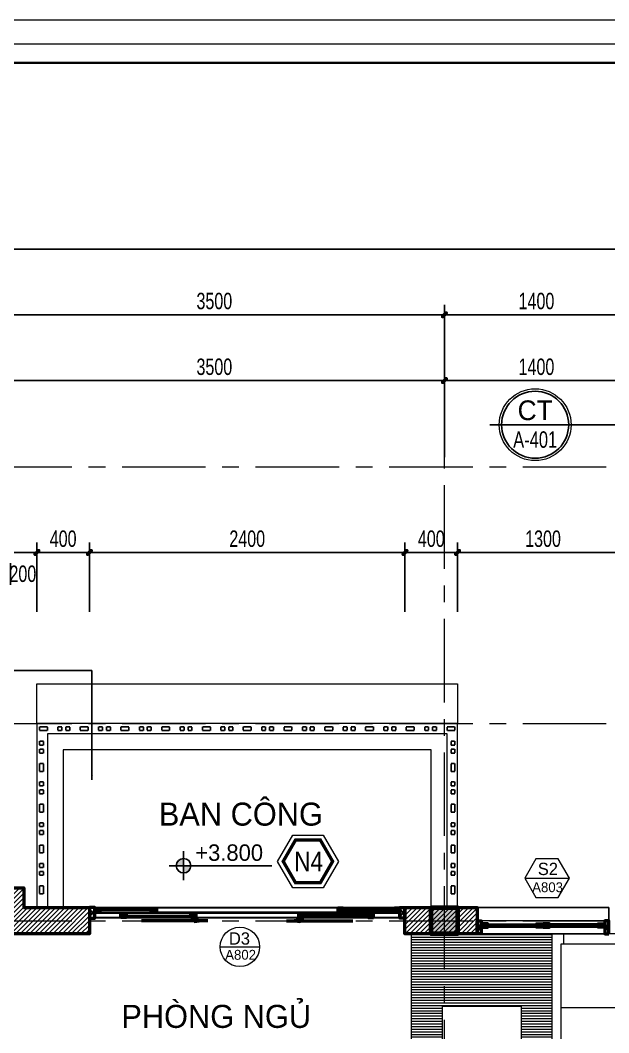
# Model space of a CAD drawing. Header units: inches. Extents: x 88947 to 296847, y 35049 to 161062.
# Drawn here: x 156321 to 160798, y 69355 to 77053 of the extents above; entities that cross this region are included whole.
import ezdxf
from ezdxf.enums import TextEntityAlignment as Align

# ---------------------------------------------------------------- set-up
doc = ezdxf.new("R2010")
doc.units = ezdxf.units.IN
doc.header["$MEASUREMENT"] = 0
doc.header["$PDMODE"] = 1
for name, pattern in [('ACAD_ISO03W100', [30, 12, -18]), ('CENTER', [50.8, 31.75, -6.35, 6.35, -6.35]), ('HIDDEN', [0.375, 0.25, -0.125])]:
    doc.linetypes.add(name, pattern=pattern)
for name, color, linetype, lineweight in [('A-Dims', 145, 'Continuous', 25), ('A-Text', 30, 'Continuous', 9), ('A-Wall', 2, 'Continuous', 35), ('DIM', 7, 'Continuous', 25), ('DOOR', 142, 'Continuous', 15), ('HACTH', 8, 'Continuous', 5), ('HATCH', 8, 'Continuous', 5), ('KHUNG 1', 6, 'Continuous', 70), ('KHUNG 2', 144, 'Continuous', 18), ('KY HIEU', 4, 'Continuous', 25), ('mb$0$CUA', 42, 'Continuous', 20), ('mb$0$HATCH', 69, 'Continuous', 15), ('mb$0$net cat', 51, 'Continuous', 50), ('mb$0$net manh', 251, 'Continuous', 5), ('NETMANH', 192, 'Continuous', 18), ('netthay', 254, 'Continuous', 25), ('THAY', 3, 'Continuous', 18), ('TRUC', 252, 'ACAD_ISO03W100', 13), ('TUONG', 4, 'Continuous', 50), ('vdung', 56, 'Continuous', 9)]:
    doc.layers.add(name, color=color, linetype=linetype, lineweight=lineweight)
doc.layers.add('NHO', color=8, linetype='Continuous')
doc.layers.add('text', color=2, linetype='Continuous')
doc.styles.add('DDCo-B-Helve-condense', font='VHELVCB.TTF')
doc.styles.add('FRANKO', font='VFRANKO.TTF')
doc.styles.add('KH-TEXT', font='VAVON.TTF')
doc.styles.add('TAS-MTEXT', font='VAVOB.TTF', dxfattribs={"width": 0.75})
doc.styles.add('TEXT', font='VHELVCN.TTF')
doc.styles.add('VNI-HELVE-CONDENSE', font='VNARIAL.TTF', dxfattribs={"width": 0.7})
doc.dimstyles.new('TAS-100', dxfattribs={"dimscale": 50, "dimtxt": 2.5, "dimasz": 0.7, "dimexe": 1.5, "dimexo": 1.5, "dimgap": 0.8, "dimtad": 1, "dimdec": 0, "dimzin": 3, "dimdsep": 46, "dimtxsty": 'VNI-HELVE-CONDENSE', "dimblk": 'TICK', "dimcen": 2.5, "dimclrt": 71, "dimazin": 2, "dimtfac": 0.75, "dimtdec": 0, "dimtix": 1, "dimtmove": 2, "dimatfit": 2, "dimldrblk": 'TICK123', "dimfxl": 1.5, "dimtolj": 1, "dimtzin": 0, "dimarcsym": 0})
doc.dimstyles.new('TAS-50', dxfattribs={"dimscale": 25, "dimtxt": 2.5, "dimasz": 0.7, "dimexe": 1.5, "dimexo": 1.5, "dimgap": 0.8, "dimtad": 1, "dimdec": 0, "dimzin": 3, "dimdsep": 46, "dimtxsty": 'VNI-HELVE-CONDENSE', "dimblk": 'TICK', "dimcen": 2.5, "dimclrt": 71, "dimazin": 2, "dimtfac": 0.75, "dimtdec": 0, "dimtix": 1, "dimtmove": 2, "dimatfit": 2, "dimldrblk": 'TICK123', "dimfxl": 1.5, "dimtolj": 1, "dimtzin": 0, "dimarcsym": 0})
doc.dimstyles.new('TL100', dxfattribs={"dimscale": 0, "dimtxt": 250, "dimasz": 200, "dimexe": 100, "dimexo": 100, "dimgap": 100, "dimtad": 1, "dimdec": 0, "dimzin": 0, "dimdsep": 46, "dimtxsty": 'VNI-HELVE-CONDENSE', "dimblk": 'ARCHTICK', "dimcen": -6, "dimdle": 10, "dimclrd": 253, "dimclre": 256, "dimclrt": 256, "dimadec": 0, "dimazin": 0, "dimtfac": 0.005, "dimtdec": 0, "dimtix": 1, "dimtmove": 2, "dimatfit": 3, "dimldrblk": 'CLOSEDBLANK', "dimfxl": 1, "dimtolj": 1, "dimtzin": 0, "dimlwd": -1, "dimarcsym": 0})

# ---------------------------------------------------------------- blocks, each defined once
blk = doc.blocks.new('khung ten')
at = {"layer": 'A-Wall', "ltscale": 0.7}
blk.add_lwpolyline([(267204, -219099), (305804, -219099), (305804, -190799), (267204, -190799)], close=True, dxfattribs=at)
at = {"layer": 'KHUNG 2', "ltscale": 0.7}
blk.add_lwpolyline([(267004, -219299), (306004, -219299), (306004, -190599), (267004, -190599)], close=True, dxfattribs=at)
at = {"layer": 'NETMANH', "ltscale": 0.7}
blk.add_lwpolyline([(265004, -220042), (307004, -220042), (307004, -190342), (265004, -190342)], close=True, dxfattribs=at)
blk = doc.blocks.new('TICK')
at = {"layer": 'A-Dims', "color": 1}
for p, q in [((-2, 0), (2, 0)), ((0, 1.5), (0, -1.5))]:
    blk.add_line(p, q, dxfattribs=at)
at = {"layer": 'A-Dims', "color": 1, "const_width": 0.788}
blk.add_lwpolyline([(-0.33, -0.35), (0.38, 0.38)], dxfattribs=at)
at = {"layer": 'A-Dims', "color": 1, "const_width": 0.394}
for points in [[(0.24, 0.52, -0.414214), (0.52, 0.52, -1)], [(0.52, 0.52, -0.414214), (0.52, 0.24, -1)], [(-0.47, -0.21, 0.414214), (-0.47, -0.49, 1)], [(-0.47, -0.49, 0.414214), (-0.19, -0.49, 1)]]:
    blk.add_lwpolyline(points, format="xyb", dxfattribs=at)
blk = doc.blocks.new('*D111')
at = {"layer": 'Defpoints', "color": 0}
for p in [(159547.7, 74314), (156047.7, 73656.8), (159547.7, 73656.8)]:
    blk.add_point(p, dxfattribs=at)
at = {"layer": 'DIM', "color": 0, "lineweight": -2}
for p, q in [((156047.7, 73731.8), (156047.7, 74389)), ((159547.7, 73731.8), (159547.7, 74389)), ((156082.7, 74314), (159512.7, 74314))]:
    blk.add_line(p, q, dxfattribs=at)
at = {"layer": 'DIM', "color": 0, "lineweight": -2, "xscale": 35, "yscale": 35, "zscale": 35, "rotation": 180}
blk.add_blockref('TICK', (156047.7, 74314), dxfattribs=at)
at = {"layer": 'DIM', "color": 0, "lineweight": -2, "xscale": 35, "yscale": 35, "zscale": 35}
blk.add_blockref('TICK', (159547.7, 74314), dxfattribs=at)
at = {"layer": 'DIM', "color": 71, "insert": (157797.7, 74417.9), "char_height": 125, "attachment_point": 5, "style": 'VNI-HELVE-CONDENSE'}
blk.add_mtext('\\A1;3500', dxfattribs=at)
blk = doc.blocks.new('TICK123')
at = {"layer": 'A-Dims', "color": 1}
blk.add_lwpolyline([(0.05, 0, 0, 0.84, 0), (-2.11, 0, 8.4, 8.4, 0)], format="xyseb", dxfattribs=at)
blk = doc.blocks.new('*D112')
at = {"layer": 'Defpoints', "color": 0}
for p in [(160947.7, 74314), (159547.7, 73656.8), (160947.7, 73656.8)]:
    blk.add_point(p, dxfattribs=at)
at = {"layer": 'DIM', "color": 0, "lineweight": -2}
for p, q in [((159547.7, 73731.8), (159547.7, 74389)), ((160947.7, 73731.8), (160947.7, 74389)), ((159582.7, 74314), (160912.7, 74314))]:
    blk.add_line(p, q, dxfattribs=at)
at = {"layer": 'DIM', "color": 0, "lineweight": -2, "xscale": 35, "yscale": 35, "zscale": 35, "rotation": 180}
blk.add_blockref('TICK', (159547.7, 74314), dxfattribs=at)
at = {"layer": 'DIM', "color": 0, "lineweight": -2, "xscale": 35, "yscale": 35, "zscale": 35}
blk.add_blockref('TICK', (160947.7, 74314), dxfattribs=at)
at = {"layer": 'DIM', "color": 71, "insert": (160247.7, 74417.8), "char_height": 125, "attachment_point": 5, "style": 'VNI-HELVE-CONDENSE'}
blk.add_mtext('\\A1;1400', dxfattribs=at)
blk = doc.blocks.new('*D120')
at = {"layer": 'Defpoints', "color": 0}
for p in [(159547.7, 74814), (159547.7, 73656.8), (160947.7, 73656.8)]:
    blk.add_point(p, dxfattribs=at)
at = {"layer": 'DIM', "color": 0, "lineweight": -2}
for p, q in [((159547.7, 73731.8), (159547.7, 74889)), ((160947.7, 73731.8), (160947.7, 74889)), ((160912.7, 74814), (159582.7, 74814))]:
    blk.add_line(p, q, dxfattribs=at)
at = {"layer": 'DIM', "color": 0, "lineweight": -2, "xscale": 35, "yscale": 35, "zscale": 35, "rotation": 180}
blk.add_blockref('TICK', (159547.7, 74814), dxfattribs=at)
at = {"layer": 'DIM', "color": 0, "lineweight": -2, "xscale": 35, "yscale": 35, "zscale": 35}
blk.add_blockref('TICK', (160947.7, 74814), dxfattribs=at)
at = {"layer": 'DIM', "color": 71, "insert": (160247.7, 74917.8), "char_height": 125, "attachment_point": 5, "style": 'VNI-HELVE-CONDENSE'}
blk.add_mtext('\\A1;1400', dxfattribs=at)
blk = doc.blocks.new('*D121')
at = {"layer": 'Defpoints', "color": 0}
for p in [(156047.7, 74814), (156047.7, 73656.8), (159547.7, 73656.8)]:
    blk.add_point(p, dxfattribs=at)
at = {"layer": 'DIM', "color": 0, "lineweight": -2}
for p, q in [((156047.7, 73731.8), (156047.7, 74889)), ((159547.7, 73731.8), (159547.7, 74889)), ((159512.7, 74814), (156082.7, 74814))]:
    blk.add_line(p, q, dxfattribs=at)
at = {"layer": 'DIM', "color": 0, "lineweight": -2, "xscale": 35, "yscale": 35, "zscale": 35, "rotation": 180}
blk.add_blockref('TICK', (156047.7, 74814), dxfattribs=at)
at = {"layer": 'DIM', "color": 0, "lineweight": -2, "xscale": 35, "yscale": 35, "zscale": 35}
blk.add_blockref('TICK', (159547.7, 74814), dxfattribs=at)
at = {"layer": 'DIM', "color": 71, "insert": (157797.7, 74917.9), "char_height": 125, "attachment_point": 5, "style": 'VNI-HELVE-CONDENSE'}
blk.add_mtext('\\A1;3500', dxfattribs=at)
blk = doc.blocks.new('*D122')
at = {"layer": 'Defpoints', "color": 0}
for p in [(168447.7, 75314), (156047.7, 73656.8), (168447.7, 73656.8)]:
    blk.add_point(p, dxfattribs=at)
at = {"layer": 'DIM', "color": 0, "lineweight": -2}
for p, q in [((156047.7, 73731.8), (156047.7, 75389)), ((168447.7, 73731.8), (168447.7, 75389)), ((156082.7, 75314), (168412.7, 75314))]:
    blk.add_line(p, q, dxfattribs=at)
at = {"layer": 'DIM', "color": 0, "lineweight": -2, "xscale": 35, "yscale": 35, "zscale": 35, "rotation": 180}
blk.add_blockref('TICK', (156047.7, 75314), dxfattribs=at)
at = {"layer": 'DIM', "color": 0, "lineweight": -2, "xscale": 35, "yscale": 35, "zscale": 35}
blk.add_blockref('TICK', (168447.7, 75314), dxfattribs=at)
at = {"layer": 'DIM', "color": 71, "insert": (162247.7, 75417.8), "char_height": 125, "attachment_point": 5, "style": 'VNI-HELVE-CONDENSE'}
blk.add_mtext('\\A1;12400', dxfattribs=at)
blk = doc.blocks.new('*D125')
at = {"layer": 'Defpoints', "color": 0}
for p in [(156447.7, 73006.8), (156247.7, 72481.1), (156447.7, 72481.1)]:
    blk.add_point(p, dxfattribs=at)
at = {"layer": 'DIM', "color": 0, "lineweight": -2}
for p, q in [((156247.7, 72556.1), (156247.7, 73081.8)), ((156447.7, 72556.1), (156447.7, 73081.8)), ((156282.7, 73006.8), (156412.7, 73006.8))]:
    blk.add_line(p, q, dxfattribs=at)
at = {"layer": 'DIM', "color": 0, "lineweight": -2, "xscale": 35, "yscale": 35, "zscale": 35, "rotation": 180}
blk.add_blockref('TICK', (156247.7, 73006.8), dxfattribs=at)
at = {"layer": 'DIM', "color": 0, "lineweight": -2, "xscale": 35, "yscale": 35, "zscale": 35}
blk.add_blockref('TICK', (156447.7, 73006.8), dxfattribs=at)
at = {"layer": 'DIM', "color": 71, "insert": (156341.1, 72844), "char_height": 125, "attachment_point": 5, "style": 'VNI-HELVE-CONDENSE'}
blk.add_mtext('\\A1;200', dxfattribs=at)
blk = doc.blocks.new('*D126')
at = {"layer": 'Defpoints', "color": 0}
for p in [(156847.7, 73006.8), (156447.7, 72481.1), (156847.7, 72481.1)]:
    blk.add_point(p, dxfattribs=at)
at = {"layer": 'DIM', "color": 0, "lineweight": -2}
for p, q in [((156447.7, 72556.1), (156447.7, 73081.8)), ((156847.7, 72556.1), (156847.7, 73081.8)), ((156482.7, 73006.8), (156812.7, 73006.8))]:
    blk.add_line(p, q, dxfattribs=at)
at = {"layer": 'DIM', "color": 0, "lineweight": -2, "xscale": 35, "yscale": 35, "zscale": 35, "rotation": 180}
blk.add_blockref('TICK', (156447.7, 73006.8), dxfattribs=at)
at = {"layer": 'DIM', "color": 0, "lineweight": -2, "xscale": 35, "yscale": 35, "zscale": 35}
blk.add_blockref('TICK', (156847.7, 73006.8), dxfattribs=at)
at = {"layer": 'DIM', "color": 71, "insert": (156647.7, 73110.6), "char_height": 125, "attachment_point": 5, "style": 'VNI-HELVE-CONDENSE'}
blk.add_mtext('\\A1;400', dxfattribs=at)
blk = doc.blocks.new('*D127')
at = {"layer": 'Defpoints', "color": 0}
for p in [(159247.7, 73006.8), (156847.7, 72481.1), (159247.7, 72481.1)]:
    blk.add_point(p, dxfattribs=at)
at = {"layer": 'DIM', "color": 0, "lineweight": -2}
for p, q in [((156847.7, 72556.1), (156847.7, 73081.8)), ((159247.7, 72556.1), (159247.7, 73081.8)), ((156882.7, 73006.8), (159212.7, 73006.8))]:
    blk.add_line(p, q, dxfattribs=at)
at = {"layer": 'DIM', "color": 0, "lineweight": -2, "xscale": 35, "yscale": 35, "zscale": 35, "rotation": 180}
blk.add_blockref('TICK', (156847.7, 73006.8), dxfattribs=at)
at = {"layer": 'DIM', "color": 0, "lineweight": -2, "xscale": 35, "yscale": 35, "zscale": 35}
blk.add_blockref('TICK', (159247.7, 73006.8), dxfattribs=at)
at = {"layer": 'DIM', "color": 71, "insert": (158047.7, 73110.6), "char_height": 125, "attachment_point": 5, "style": 'VNI-HELVE-CONDENSE'}
blk.add_mtext('\\A1;2400', dxfattribs=at)
blk = doc.blocks.new('*D128')
at = {"layer": 'Defpoints', "color": 0}
for p in [(159647.7, 73006.8), (159247.7, 72481.1), (159647.7, 72481.1)]:
    blk.add_point(p, dxfattribs=at)
at = {"layer": 'DIM', "color": 0, "lineweight": -2}
for p, q in [((159247.7, 72556.1), (159247.7, 73081.8)), ((159647.7, 72556.1), (159647.7, 73081.8)), ((159282.7, 73006.8), (159612.7, 73006.8))]:
    blk.add_line(p, q, dxfattribs=at)
at = {"layer": 'DIM', "color": 0, "lineweight": -2, "xscale": 35, "yscale": 35, "zscale": 35, "rotation": 180}
blk.add_blockref('TICK', (159247.7, 73006.8), dxfattribs=at)
at = {"layer": 'DIM', "color": 0, "lineweight": -2, "xscale": 35, "yscale": 35, "zscale": 35}
blk.add_blockref('TICK', (159647.7, 73006.8), dxfattribs=at)
at = {"layer": 'DIM', "color": 71, "insert": (159447.7, 73110.6), "char_height": 125, "attachment_point": 5, "style": 'VNI-HELVE-CONDENSE'}
blk.add_mtext('\\A1;400', dxfattribs=at)
blk = doc.blocks.new('*D129')
at = {"layer": 'Defpoints', "color": 0}
for p in [(160947.7, 73006.8), (159647.7, 72481.1), (160947.7, 72481.1)]:
    blk.add_point(p, dxfattribs=at)
at = {"layer": 'DIM', "color": 0, "lineweight": -2}
for p, q in [((159647.7, 72556.1), (159647.7, 73081.8)), ((160947.7, 72556.1), (160947.7, 73081.8)), ((159682.7, 73006.8), (160912.7, 73006.8))]:
    blk.add_line(p, q, dxfattribs=at)
at = {"layer": 'DIM', "color": 0, "lineweight": -2, "xscale": 35, "yscale": 35, "zscale": 35, "rotation": 180}
blk.add_blockref('TICK', (159647.7, 73006.8), dxfattribs=at)
at = {"layer": 'DIM', "color": 0, "lineweight": -2, "xscale": 35, "yscale": 35, "zscale": 35}
blk.add_blockref('TICK', (160947.7, 73006.8), dxfattribs=at)
at = {"layer": 'DIM', "color": 71, "insert": (160297.7, 73110.7), "char_height": 125, "attachment_point": 5, "style": 'VNI-HELVE-CONDENSE'}
blk.add_mtext('\\A1;1300', dxfattribs=at)
blk = doc.blocks.new('A$C796B168A')
h = blk.add_hatch(color=256)
edge = h.paths.add_edge_path()
edge.add_ellipse((0, 0), major_axis=(38.9, 38.9), ratio=1, start_angle=45, end_angle=135)
edge.add_line((-55, 0), (0, 0))
edge.add_line((0, 0), (0, 55))
edge = h.paths.add_edge_path()
edge.add_ellipse((0, 0), major_axis=(38.9, 38.9), ratio=1, start_angle=225, end_angle=315)
edge.add_line((55, 0), (0, 0))
edge.add_line((0, 0), (0, -55))
for p, q in [((0, -110), (0, 110)), ((-110, 0), (670.4, 0))]:
    blk.add_line(p, q)
blk.add_ellipse((0, 0), major_axis=(-38.9, 38.9), ratio=1, start_param=3.926991, end_param=10.210176)
at = {"style": 'TEXT'}
blk.add_attdef('CAO ÑOÄ', (88.8, 37.3), '', height=100, dxfattribs=at)
blk = doc.blocks.new('_ArchTick')
at = {"color": 0, "linetype": 'ByBlock', "const_width": 0.15}
blk.add_lwpolyline([(-0.5, -0.5), (0.5, 0.5)], dxfattribs=at)
blk = doc.blocks.new('KH-DR')
blk.add_line((-4, 0), (4, 0))
blk.add_circle((0, 0), 4)
at = {"color": 3, "style": 'KH-TEXT'}
blk.add_attdef('SYMBOL', text='', height=2.5, dxfattribs=at).set_placement((-0.08, 1.7), align=Align.MIDDLE_CENTER)
at = {"style": 'KH-TEXT'}
blk.add_attdef('TYPE', text='', height=2, dxfattribs=at).set_placement((-0.1, -1.61), align=Align.MIDDLE_CENTER)
blk = doc.blocks.new('A$C7C39773B')
at = {"layer": 'HACTH'}
h = blk.add_hatch(dxfattribs=at)
h.set_pattern_fill('_USER', color=256, scale=20, style=0, pattern_type=0)
h.set_pattern_definition([(0, (680.313, -1700), (0, 20), [])])
h.paths.add_polyline_path([(1750, 0), (680.3, 0), (680.3, -1700), (1750, -1700)])
h.paths.add_polyline_path([(1515.2, -550), (1515.2, -1150), (915.2, -1150), (915.2, -550)], flags=16)
at = {"layer": 'vdung'}
for p, q in [((0, -1700), (0, 0)), ((0, 0), (595.3, 0)), ((595.3, 0), (595.3, -79.4)), ((79.4, -79.4), (615.2, -79.4)), ((79.4, -1620.6), (79.4, -79.4)), ((158.7, -79.4), (158.7, -1620.6)), ((178.6, -79.4), (178.6, -1620.6)), ((615.2, -79.4), (615.2, -1620.6)), ((615.2, -560.4), (79.4, -560.4)), ((615.2, -1144.4), (79.4, -1144.4)), ((615.2, -1620.6), (79.4, -1620.6)), ((595.3, -1620.6), (595.3, -1700)), ((595.3, -1700), (0, -1700))]:
    blk.add_line(p, q, dxfattribs=at)
for points in [[(680.3, -1700), (1750, -1700), (1750, 0), (680.3, 0)], [(1750, -1700), (680.3, -1700), (680.3, 0), (1750, 0)]]:
    blk.add_lwpolyline(points, dxfattribs=at)
blk.add_lwpolyline([(915.2, -1150), (1515.2, -1150), (1515.2, -550), (915.2, -550)], close=True, dxfattribs=at)
blk = doc.blocks.new('KH-WIN')
blk.add_line((-4.52, 0), (4.52, 0))
blk.add_lwpolyline([(-2.26, 3.91), (-4.52, 0), (-2.26, -3.91), (2.26, -3.91), (4.52, 0), (2.26, 3.91)], close=True)
at = {"color": 3, "style": 'KH-TEXT'}
blk.add_attdef('SYMBOL', text='', height=2.5, dxfattribs=at).set_placement((0.15, 1.89), align=Align.MIDDLE_CENTER)
at = {"style": 'KH-TEXT'}
blk.add_attdef('TYPE', text='', height=2, dxfattribs=at).set_placement((0.09, -1.83), align=Align.MIDDLE_CENTER)
blk = doc.blocks.new('A$C4CAE2080')
at = {"layer": 'mb$0$HATCH'}
h = blk.add_hatch(dxfattribs=at)
h.set_pattern_fill('ANSI32', color=256, angle=-180, style=0)
h.set_pattern_definition([(45, (-2810, -22.5), (-6.7352, 6.7352), []), (45, (-2805.51, -22.5), (-6.7352, 6.7352), [])])
h.paths.add_polyline_path([(-2720, -12.5), (-2330, -12.5), (-2330, -22.5), (-2720, -22.5)])
h = blk.add_hatch(dxfattribs=at)
h.set_pattern_fill('ANSI32', color=256, angle=-180, style=0)
h.set_pattern_definition([(45, (-2510, -67.5), (-6.7352, 6.7352), []), (45, (-2505.51, -67.5), (-6.7352, 6.7352), [])])
h.paths.add_polyline_path([(-2520, -57.5), (-2030, -57.5), (-2030, -67.5), (-2520, -67.5)])
h = blk.add_hatch(dxfattribs=at)
h.set_pattern_fill('ANSI32', color=256, angle=-180, style=0)
h.set_pattern_definition([(135, (-690, -67.5), (6.7352, 6.7352), []), (135, (-694.49, -67.5), (6.7352, 6.7352), [])])
h.paths.add_polyline_path([(-680, -57.5), (-1170, -57.5), (-1170, -67.5), (-680, -67.5)])
h = blk.add_hatch(dxfattribs=at)
h.set_pattern_fill('ANSI32', color=256, angle=-180, style=0)
h.set_pattern_definition([(135, (-390, -22.5), (6.7352, 6.7352), []), (135, (-394.49, -22.5), (6.7352, 6.7352), [])])
h.paths.add_polyline_path([(-480, -12.5), (-870, -12.5), (-870, -22.5), (-480, -22.5)])
at = {"layer": 'mb$0$CUA'}
for points in [[(-400, 0), (-2800, 0)], [(-440, -5), (-2760, -5)], [(-440, -35), (-2760, -35)], [(-440, -45), (-2760, -45)], [(-440, -75), (-2760, -75)], [(-400, -80), (-2800, -80)]]:
    blk.add_lwpolyline(points, dxfattribs=at)
for points in [[(-2290, -35), (-2290, -5), (-2720, -5), (-2720, -35)], [(-2720, -12.5), (-2330, -12.5), (-2330, -22.5), (-2720, -22.5)], [(-1990, -75), (-1990, -45), (-2520, -45), (-2520, -75)], [(-2520, -57.5), (-2030, -57.5), (-2030, -67.5), (-2520, -67.5)], [(-1210, -75), (-1210, -45), (-680, -45), (-680, -75)], [(-680, -57.5), (-1170, -57.5), (-1170, -67.5), (-680, -67.5)], [(-910, -35), (-910, -5), (-480, -5), (-480, -35)], [(-480, -12.5), (-870, -12.5), (-870, -22.5), (-480, -22.5)]]:
    blk.add_lwpolyline(points, close=True, dxfattribs=at)
at = {"layer": 'mb$0$net cat'}
for points in [[(-2800, 0), (-2800, -80), (-2760, -80), (-2760, 0)], [(-400, 0), (-400, -80), (-440, -80), (-440, 0)], [(-2760, -35), (-2760, -5), (-2720, -5), (-2720, -35)], [(-2560, -75), (-2560, -45), (-2520, -45), (-2520, -75)], [(-2330, -35), (-2330, -5), (-2290, -5), (-2290, -35)], [(-2030, -75), (-2030, -45), (-1990, -45), (-1990, -75)], [(-1170, -75), (-1170, -45), (-1210, -45), (-1210, -75)], [(-870, -35), (-870, -5), (-910, -5), (-910, -35)], [(-640, -75), (-640, -45), (-680, -45), (-680, -75)], [(-440, -35), (-440, -5), (-480, -5), (-480, -35)]]:
    blk.add_lwpolyline(points, close=True, dxfattribs=at)
at = {"layer": 'mb$0$net manh'}
for points in [[(-2800, 0), (-2760, -80)], [(-2760, 0), (-2800, -80)], [(-400, 0), (-440, -80)], [(-440, 0), (-400, -80)], [(-2760, -5), (-2720, -35)], [(-2760, -35), (-2720, -5)], [(-2560, -45), (-2520, -75)], [(-2560, -75), (-2520, -45)], [(-2330, -5), (-2290, -35)], [(-2330, -35), (-2290, -5)], [(-2030, -45), (-1990, -75)], [(-2030, -75), (-1990, -45)], [(-1170, -45), (-1210, -75)], [(-1170, -75), (-1210, -45)], [(-870, -5), (-910, -35)], [(-870, -35), (-910, -5)], [(-640, -45), (-680, -75)], [(-640, -75), (-680, -45)], [(-440, -5), (-480, -35)], [(-440, -35), (-480, -5)]]:
    blk.add_lwpolyline(points, dxfattribs=at)
at = {"layer": 'TUONG'}
for points in [[(-1899.3, -100), (-2403.7, -100)], [(-1300.7, -100), (-796.3, -100)]]:
    blk.add_leader(points, dimstyle='TL100', override={"dimscale": 1, "dimasz": 100, "dimtad": 0}, dxfattribs=at)

msp = doc.modelspace()

# ---------------------------------------------------------------- hatches: boundary and pattern name
at = {"layer": 'HATCH'}
h = msp.add_hatch(dxfattribs=at)
h.set_pattern_fill('ANSI31', color=256, scale=200, style=0)
h.set_pattern_definition([(45, (155897.74, 69506.807), (-17.67767, 17.67767), [])])
h.paths.add_polyline_path([(156047.7, 69906.8), (156047.7, 70456.8), (156347.7, 70456.8), (156347.7, 70306.8), (156847.7, 70306.8), (156847.7, 70106.8), (156247.7, 70106.8), (156247.7, 69506.8), (156047.7, 69506.8), (156047.7, 69806.8), (155897.7, 69806.8), (155897.7, 69906.8)])
h = msp.add_hatch(dxfattribs=at)
h.set_pattern_fill('ANSI31', color=256, scale=200, style=0)
h.set_pattern_definition([(45, (159072.74, 70106.807), (-17.6777, 17.6777), [])])
h.paths.add_polyline_path([(159247.7, 70306.8), (159797.6, 70306.8), (159797.6, 70106.8), (159247.7, 70106.8)])
at = {"layer": 'mb$0$HATCH'}
h = msp.add_hatch(dxfattribs=at)
h.set_pattern_fill('ANSI32', color=256, style=0)
h.set_pattern_definition([(315, (159627.557, 70174.307), (-6.73519, -6.73519), []), (315, (159632.047, 70174.307), (-6.73519, -6.73519), [])])
h.paths.add_polyline_path([(159877.6, 70164.3), (160247.6, 70164.3), (160247.6, 70174.3), (159877.6, 70174.3)])
h = msp.add_hatch(dxfattribs=at)
h.set_pattern_fill('ANSI32', color=256, style=0)
h.set_pattern_definition([(225, (160967.557, 70174.307), (6.73519, -6.73519), []), (225, (160963.067, 70174.307), (6.73519, -6.73519), [])])
h.paths.add_polyline_path([(160717.6, 70164.3), (160347.6, 70164.3), (160347.6, 70174.3), (160717.6, 70174.3)])

# ---------------------------------------------------------------- linework, layer by layer
at = {"layer": 'HACTH', "color": 252}
msp.add_lwpolyline([(158278.1, 70657.8), (158393.7, 70858.1), (158625.1, 70858.1), (158740.8, 70657.8), (158625.1, 70457.4), (158393.7, 70457.4)], close=True, dxfattribs=at)
at = {"layer": 'KHUNG 1'}
msp.add_lwpolyline([(159447.7, 70306.8), (159647.7, 70306.8), (159647.7, 70106.8), (159447.7, 70106.8)], close=True, dxfattribs=at)
msp.add_solid([(159447.7, 70106.8), (159647.7, 70106.8), (159447.7, 70306.8), (159647.7, 70306.8)], dxfattribs=at)
at = {"layer": 'KY HIEU'}
msp.add_line((160492.7, 73977.9), (159982.7, 73977.9), dxfattribs=at)
at = {"layer": 'KY HIEU', "const_width": 5.5}
msp.add_lwpolyline([(159982.9, 73977.9, 1), (160492.4, 73977.9, 1)], format="xyb", close=True, dxfattribs=at)
at = {"layer": 'KY HIEU', "const_width": 25}
msp.add_lwpolyline([(158321.4, 70657.8), (158415.4, 70820.6), (158603.5, 70820.6), (158697.5, 70657.8), (158603.5, 70494.9), (158415.4, 70494.9)], close=True, dxfattribs=at)
at = {"layer": 'mb$0$CUA'}
for points in [[(159797.6, 70106.8), (160797.6, 70106.8), (160797.6, 70306.8), (159797.6, 70306.8)], [(160767.6, 70106.8), (160767.6, 70206.8), (159827.6, 70206.8), (159827.6, 70106.8)], [(160767.6, 70156.8), (160767.6, 70206.8), (159827.6, 70206.8), (159827.6, 70156.8)], [(160297.6, 70181.8), (160297.6, 70156.8), (159877.6, 70156.8), (159877.6, 70181.8)], [(159877.6, 70164.3), (160247.6, 70164.3), (160247.6, 70174.3), (159877.6, 70174.3)], [(160297.6, 70181.8), (160297.6, 70156.8), (160717.6, 70156.8), (160717.6, 70181.8)], [(160717.6, 70164.3), (160347.6, 70164.3), (160347.6, 70174.3), (160717.6, 70174.3)]]:
    msp.add_lwpolyline(points, close=True, dxfattribs=at)
at = {"layer": 'mb$0$net cat'}
for points in [[(159797.6, 70106.8), (159797.6, 70206.8), (159827.6, 70206.8), (159827.6, 70106.8)], [(159827.6, 70181.8), (159827.6, 70156.8), (159877.6, 70156.8), (159877.6, 70181.8)], [(160297.6, 70181.8), (160297.6, 70156.8), (160247.6, 70156.8), (160247.6, 70181.8)], [(160297.6, 70181.8), (160297.6, 70156.8), (160347.6, 70156.8), (160347.6, 70181.8)], [(160767.6, 70181.8), (160767.6, 70156.8), (160717.6, 70156.8), (160717.6, 70181.8)], [(160797.6, 70106.8), (160797.6, 70206.8), (160767.6, 70206.8), (160767.6, 70106.8)]]:
    msp.add_lwpolyline(points, close=True, dxfattribs=at)
at = {"layer": 'mb$0$net manh'}
for points in [[(159797.6, 70106.8), (159827.6, 70206.8)], [(159827.6, 70106.8), (159797.6, 70206.8)], [(159827.6, 70156.8), (159877.6, 70181.8)], [(159827.6, 70181.8), (159877.6, 70156.8)], [(160297.6, 70156.8), (160247.6, 70181.8)], [(160297.6, 70181.8), (160247.6, 70156.8)], [(160297.6, 70156.8), (160347.6, 70181.8)], [(160297.6, 70181.8), (160347.6, 70156.8)], [(160767.6, 70156.8), (160717.6, 70181.8)], [(160767.6, 70181.8), (160717.6, 70156.8)], [(160797.6, 70106.8), (160767.6, 70206.8)], [(160767.6, 70106.8), (160797.6, 70206.8)]]:
    msp.add_lwpolyline(points, dxfattribs=at)
at = {"layer": 'netthay', "linetype": 'HIDDEN', "ltscale": 20}
for points in [[(156467.7, 71651.8), (156527.7, 71651.8), (156527.7, 71681.8), (156467.7, 71681.8)], [(156607.7, 71651.8), (156637.7, 71651.8), (156637.7, 71681.8), (156607.7, 71681.8)], [(156667.7, 71651.8), (156697.7, 71651.8), (156697.7, 71681.8), (156667.7, 71681.8)], [(156777.7, 71651.8), (156837.7, 71651.8), (156837.7, 71681.8), (156777.7, 71681.8)], [(156917.7, 71651.8), (156947.7, 71651.8), (156947.7, 71681.8), (156917.7, 71681.8)], [(156977.7, 71651.8), (157007.7, 71651.8), (157007.7, 71681.8), (156977.7, 71681.8)], [(157087.7, 71651.8), (157147.7, 71651.8), (157147.7, 71681.8), (157087.7, 71681.8)], [(157227.7, 71651.8), (157257.7, 71651.8), (157257.7, 71681.8), (157227.7, 71681.8)], [(157287.7, 71651.8), (157317.7, 71651.8), (157317.7, 71681.8), (157287.7, 71681.8)], [(157397.7, 71651.8), (157457.7, 71651.8), (157457.7, 71681.8), (157397.7, 71681.8)], [(157537.7, 71651.8), (157567.7, 71651.8), (157567.7, 71681.8), (157537.7, 71681.8)], [(157597.7, 71651.8), (157627.7, 71651.8), (157627.7, 71681.8), (157597.7, 71681.8)], [(157707.7, 71651.8), (157767.7, 71651.8), (157767.7, 71681.8), (157707.7, 71681.8)], [(157847.7, 71651.8), (157877.7, 71651.8), (157877.7, 71681.8), (157847.7, 71681.8)], [(157907.7, 71651.8), (157937.7, 71651.8), (157937.7, 71681.8), (157907.7, 71681.8)], [(158017.7, 71651.8), (158077.7, 71651.8), (158077.7, 71681.8), (158017.7, 71681.8)], [(158187.7, 71651.8), (158157.7, 71651.8), (158157.7, 71681.8), (158187.7, 71681.8)], [(158247.7, 71651.8), (158217.7, 71651.8), (158217.7, 71681.8), (158247.7, 71681.8)], [(158387.7, 71651.8), (158327.7, 71651.8), (158327.7, 71681.8), (158387.7, 71681.8)], [(158497.7, 71651.8), (158467.7, 71651.8), (158467.7, 71681.8), (158497.7, 71681.8)], [(158557.7, 71651.8), (158527.7, 71651.8), (158527.7, 71681.8), (158557.7, 71681.8)], [(158697.7, 71651.8), (158637.7, 71651.8), (158637.7, 71681.8), (158697.7, 71681.8)], [(158807.7, 71651.8), (158777.7, 71651.8), (158777.7, 71681.8), (158807.7, 71681.8)], [(158867.7, 71651.8), (158837.7, 71651.8), (158837.7, 71681.8), (158867.7, 71681.8)], [(159007.7, 71651.8), (158947.7, 71651.8), (158947.7, 71681.8), (159007.7, 71681.8)], [(159117.7, 71651.8), (159087.7, 71651.8), (159087.7, 71681.8), (159117.7, 71681.8)], [(159177.7, 71651.8), (159147.7, 71651.8), (159147.7, 71681.8), (159177.7, 71681.8)], [(159317.7, 71651.8), (159257.7, 71651.8), (159257.7, 71681.8), (159317.7, 71681.8)], [(159427.7, 71651.8), (159397.7, 71651.8), (159397.7, 71681.8), (159427.7, 71681.8)], [(159487.7, 71651.8), (159457.7, 71651.8), (159457.7, 71681.8), (159487.7, 71681.8)], [(159627.7, 71651.8), (159567.7, 71651.8), (159567.7, 71681.8), (159627.7, 71681.8)], [(156467.7, 71571.8), (156467.7, 71541.8), (156497.7, 71541.8), (156497.7, 71571.8)], [(159627.7, 71571.8), (159627.7, 71541.8), (159597.7, 71541.8), (159597.7, 71571.8)], [(156467.7, 71511.8), (156467.7, 71481.8), (156497.7, 71481.8), (156497.7, 71511.8)], [(159627.7, 71511.8), (159627.7, 71481.8), (159597.7, 71481.8), (159597.7, 71511.8)], [(156467.7, 71401.8), (156467.7, 71341.8), (156497.7, 71341.8), (156497.7, 71401.8)], [(159627.7, 71401.8), (159627.7, 71341.8), (159597.7, 71341.8), (159597.7, 71401.8)], [(156467.7, 71261.8), (156467.7, 71231.8), (156497.7, 71231.8), (156497.7, 71261.8)], [(159627.7, 71261.8), (159627.7, 71231.8), (159597.7, 71231.8), (159597.7, 71261.8)], [(156467.7, 71201.8), (156467.7, 71171.8), (156497.7, 71171.8), (156497.7, 71201.8)], [(159627.7, 71201.8), (159627.7, 71171.8), (159597.7, 71171.8), (159597.7, 71201.8)], [(156467.7, 71091.8), (156467.7, 71031.8), (156497.7, 71031.8), (156497.7, 71091.8)], [(159627.7, 71091.8), (159627.7, 71031.8), (159597.7, 71031.8), (159597.7, 71091.8)], [(156467.7, 70951.8), (156467.7, 70921.8), (156497.7, 70921.8), (156497.7, 70951.8)], [(159627.7, 70951.8), (159627.7, 70921.8), (159597.7, 70921.8), (159597.7, 70951.8)], [(156467.7, 70891.8), (156467.7, 70861.8), (156497.7, 70861.8), (156497.7, 70891.8)], [(159627.7, 70891.8), (159627.7, 70861.8), (159597.7, 70861.8), (159597.7, 70891.8)], [(156467.7, 70781.8), (156467.7, 70721.8), (156497.7, 70721.8), (156497.7, 70781.8)], [(159627.7, 70781.8), (159627.7, 70721.8), (159597.7, 70721.8), (159597.7, 70781.8)], [(156467.7, 70641.8), (156467.7, 70611.8), (156497.7, 70611.8), (156497.7, 70641.8)], [(159627.7, 70641.8), (159627.7, 70611.8), (159597.7, 70611.8), (159597.7, 70641.8)], [(156467.7, 70581.8), (156467.7, 70551.8), (156497.7, 70551.8), (156497.7, 70581.8)], [(159627.7, 70581.8), (159627.7, 70551.8), (159597.7, 70551.8), (159597.7, 70581.8)], [(156467.7, 70471.8), (156467.7, 70411.8), (156497.7, 70411.8), (156497.7, 70471.8)], [(159627.7, 70471.8), (159627.7, 70411.8), (159597.7, 70411.8), (159597.7, 70471.8)]]:
    msp.add_lwpolyline(points, close=True, dxfattribs=at)
at = {"layer": 'NHO'}
msp.add_circle((160237.7, 73977.9), 255, dxfattribs=at)
at = {"layer": 'THAY'}
for points in [[(156447.7, 71706.8), (156447.7, 72006.8), (159647.7, 72006.8), (159647.7, 71706.8)], [(159647.7, 70306.8), (159647.7, 71706.8), (156447.7, 71706.8), (156447.7, 70306.8)], [(159567.7, 70306.8), (159567.7, 71626.8), (156527.7, 71626.8), (156527.7, 70306.8)], [(159447.7, 70306.8), (159447.7, 71506.8), (156647.7, 71506.8), (156647.7, 70306.8)]]:
    msp.add_lwpolyline(points, dxfattribs=at)
msp.add_lwpolyline([(159797.6, 70106.8), (159797.6, 70306.8), (160797.6, 70306.8), (160797.6, 70106.8)], close=True, dxfattribs=at)
at = {"layer": 'THAY', "color": 8}
msp.add_circle((160237.7, 73977.9), 273.2, dxfattribs=at)
at = {"layer": 'TRUC', "linetype": 'CENTER', "ltscale": 20}
for points in [[(159547.7, 61706.8), (159547.7, 74206.8)], [(154047.7, 73656.8), (170447.7, 73656.8)], [(154047.7, 71706.8), (170447.7, 71706.8)], [(154047.7, 70206.8), (170447.7, 70206.8)]]:
    msp.add_lwpolyline(points, dxfattribs=at)
at = {"layer": 'TUONG'}
msp.add_lwpolyline([(156047.7, 69906.8), (156047.7, 70456.8), (156347.7, 70456.8), (156347.7, 70306.8), (156847.7, 70306.8), (156847.7, 70106.8), (156247.7, 70106.8), (156247.7, 69506.8), (156047.7, 69506.8), (156047.7, 69806.8), (155897.7, 69806.8), (155897.7, 69906.8), (156047.7, 69906.8)], dxfattribs=at)
msp.add_lwpolyline([(159247.7, 70306.8), (159797.6, 70306.8), (159797.6, 70106.8), (159247.7, 70106.8)], close=True, dxfattribs=at)

# ---------------------------------------------------------------- block references
at = {"layer": 'A-Text', "xscale": 0.7071428571362048, "yscale": 0.7071428573544836, "zscale": 0.7071428573664265}
msp.add_blockref('khung ten', (-39048.5, 211652.7), dxfattribs=at)
at = {"layer": 'DOOR'}
ref = msp.add_blockref('KH-WIN', (160328.8, 70529.9), dxfattribs=dict(at, xscale=37.5, yscale=37.5, zscale=37.5))
ref.add_attrib('SYMBOL', 'S2', dxfattribs={"layer": '0', "height": 93.75, "style": 'KH-TEXT'}).set_placement((160334.5, 70600.7), align=Align.MIDDLE_CENTER)
ref.add_attrib('TYPE', 'A803', dxfattribs={"layer": '0', "height": 75, "style": 'KH-TEXT'}).set_placement((160332.2, 70461.2), align=Align.MIDDLE_CENTER)
ref = msp.add_blockref('KH-DR', (157991.8, 70007.8), dxfattribs=dict(at, xscale=37.5, yscale=37.5, zscale=37.50000000000001))
ref.add_attrib('SYMBOL', 'D3', dxfattribs={"layer": '0', "height": 93.75, "style": 'KH-TEXT'}).set_placement((157988.8, 70071.5), align=Align.MIDDLE_CENTER)
ref.add_attrib('TYPE', 'A802', dxfattribs={"layer": '0', "height": 75, "style": 'KH-TEXT'}).set_placement((157997.4, 69947.5), align=Align.MIDDLE_CENTER)
at = {"layer": 'HACTH'}
msp.add_blockref('A$C4CAE2080', (159647.7, 70306.8), dxfattribs=at)
at = {"layer": 'KY HIEU'}
ref = msp.add_blockref('A$C796B168A', (157563.5, 70624.7), dxfattribs=at)
ref.add_attrib('CAO ÑOÄ', '+3.800', (157652.3, 70662), dxfattribs={"layer": '0', "height": 125, "style": 'FRANKO'})
at = {"layer": 'vdung', "xscale": -1}
msp.add_blockref('A$C7C39773B', (161047.7, 70106.8), dxfattribs=at)

# ---------------------------------------------------------------- texts
at = {"layer": 'KY HIEU', "style": 'DDCo-B-Helve-condense'}
msp.add_text('N4', height=150, dxfattribs=at).set_placement((158404.9, 70582.5))
at = {"layer": 'text', "style": 'FRANKO'}
msp.add_text('CT', height=150, dxfattribs=at).set_placement((160238, 74012.8), align=Align.CENTER)
at = {"layer": 'text', "style": 'TAS-MTEXT', "width": 0.75}
msp.add_text('A-401', height=125, dxfattribs=at).set_placement((160238, 73802.6), align=Align.CENTER)
at = {"layer": 'text', "style": 'FRANKO'}
for s, p in [('BAN COÂNG', (157375.3, 70929.6)), ('PHOØNG NGUÛ', (157090.2, 69391.7))]:
    msp.add_text(s, height=175, dxfattribs=at).set_placement(p)

# ---------------------------------------------------------------- dimensions: what is measured, and where the dimension line sits
at = {"layer": 'DIM'}
for base, p1, p2, picture, middle in [((168447.7, 75314), (156047.7, 73656.8), (168447.7, 73656.8), '*D122', (162247.7, 75417.8)), ((156047.7, 74814), (159547.7, 73656.8), (156047.7, 73656.8), '*D121', (157797.7, 74917.9)), ((159547.7, 74814), (160947.7, 73656.8), (159547.7, 73656.8), '*D120', (160247.7, 74917.8)), ((159547.7, 74314), (156047.7, 73656.8), (159547.7, 73656.8), '*D111', (157797.7, 74417.9)), ((160947.7, 74314), (159547.7, 73656.8), (160947.7, 73656.8), '*D112', (160247.7, 74417.8)), ((156847.7, 73006.8), (156447.7, 72481.1), (156847.7, 72481.1), '*D126', (156647.7, 73110.6)), ((159247.7, 73006.8), (156847.7, 72481.1), (159247.7, 72481.1), '*D127', (158047.7, 73110.6)), ((159647.7, 73006.8), (159247.7, 72481.1), (159647.7, 72481.1), '*D128', (159447.7, 73110.6)), ((160947.7, 73006.8), (159647.7, 72481.1), (160947.7, 72481.1), '*D129', (160297.7, 73110.7))]:
    dim = msp.add_linear_dim(base=base, p1=p1, p2=p2, dimstyle='TAS-100', dxfattribs=at)
    dim.commit()
    dim.dimension.update_dxf_attribs({"geometry": picture, "text_midpoint": middle})
dim = msp.add_linear_dim(base=(156447.7, 73006.8), p1=(156247.7, 72481.1), p2=(156447.7, 72481.1), dimstyle='TAS-100', dxfattribs=at)
dim.commit()
dim.dimension.update_dxf_attribs({"geometry": '*D125', "text_midpoint": (156341.1, 72844), "dimtype": 160})

# ---------------------------------------------------------------- leaders
at = {"layer": 'HACTH'}
for points in [[(161634.9, 73145.7), (161634.9, 73977.9), (159893.8, 73977.9)], [(156866.7, 71276.9), (156866.7, 72109.1), (155125.6, 72109.1)]]:
    msp.add_leader(points, dimstyle='TAS-50', override={"dimgap": 0.8, "dimtad": 0}, dxfattribs=at)

doc.saveas('drawing.dxf')
